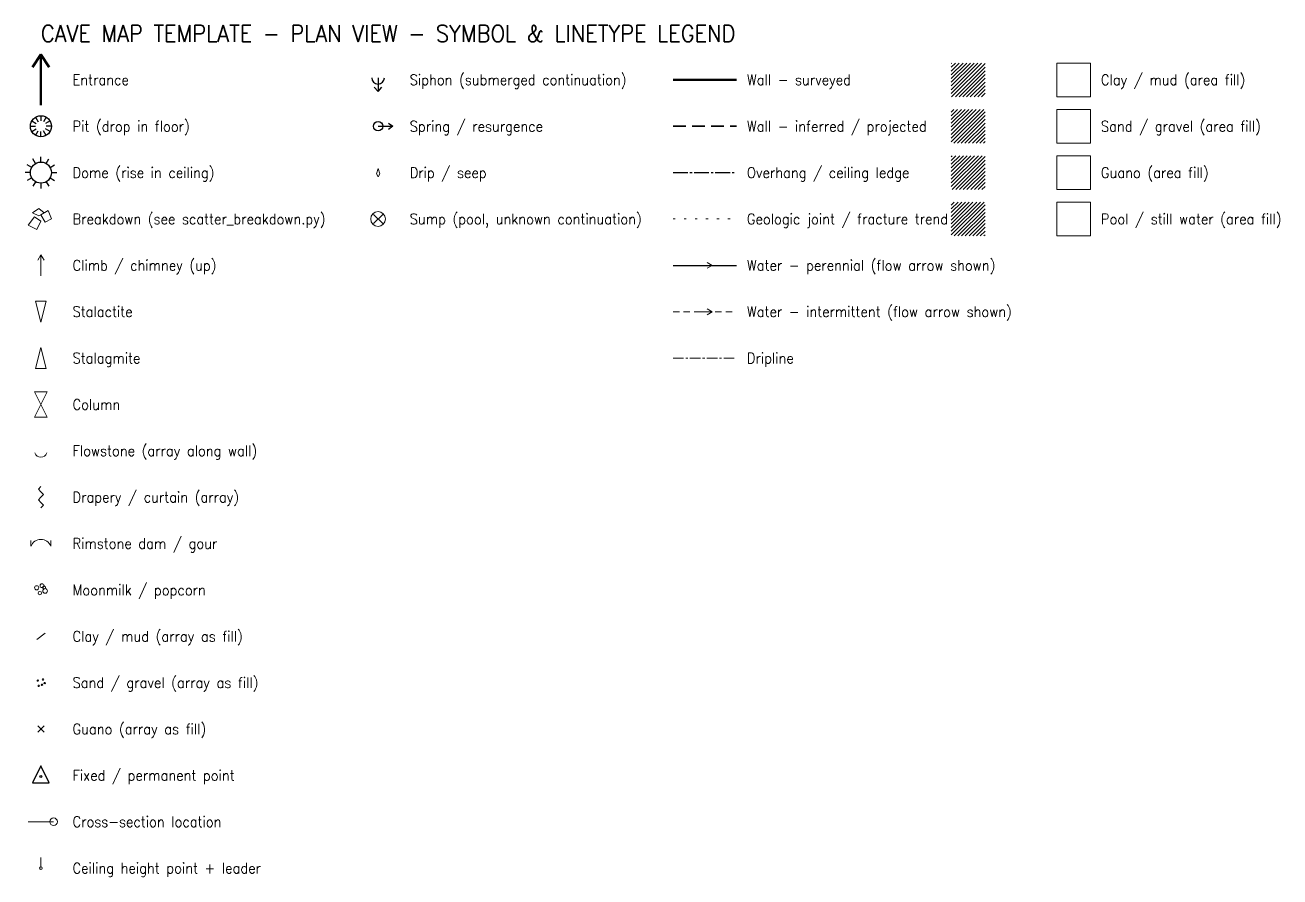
# Model space of a CAD drawing. Header units: feet. Extents: x -0.8 to 58.8, y -82.5 to 2.6.
# Drawn here: x -0.8 to 58.8, y -37.8 to 2.6 of the extents above; entities that cross this region are included whole.
import ezdxf
from ezdxf.enums import TextEntityAlignment as Align

# ---------------------------------------------------------------- set-up
doc = ezdxf.new("R2010")
doc.units = ezdxf.units.FT
for name, pattern in [('NSS_DRIPLINE', [0.8, 0.5, -0.1, 0.1, -0.1]), ('NSS_INFERRED', [0.9, 0.6, -0.3]), ('NSS_JOINT', [0.5, 0.08, -0.42]), ('NSS_OVERHANG', [1, 0.7, -0.1, 0.1, -0.1]), ('NSS_WATER_INTERMITTENT', [0.5, 0.3, -0.2])]:
    doc.linetypes.add(name, pattern=pattern)
doc.layers.get('0').update_dxf_attribs({"true_color": 0xffffff})
for name, color, linetype, lineweight, true_color in [('ANCHORS-BOLTS', 1, 'Continuous', 25, 0xff0000), ('BREAKDOWN', 8, 'Continuous', 18, 0x7f7f7f), ('CEILING-HEIGHT', 8, 'Continuous', 0, 0x7f7f7f), ('CROSS-SECTION-MARKERS', 3, 'Continuous', 18, 0x00ff00), ('DRIPLINE', 8, 'NSS_DRIPLINE', 18, 0x7f7f7f), ('ENTRANCE', 1, 'Continuous', 50, 0xff0000), ('FORMATIONS-DRAPERY', 6, 'Continuous', 13, 0xff00ff), ('FORMATIONS-DRIP', 6, 'Continuous', 18, 0xff00ff), ('FORMATIONS-FLOWSTONE', 6, 'Continuous', 13, 0xff00ff), ('FORMATIONS-MOONMILK-POPCORN', 6, 'Continuous', 9, 0xff00ff), ('FORMATIONS-RIMSTONE', 6, 'Continuous', 13, 0xff00ff), ('GEOLOGY-JOINTS-FRACTURES', 9, 'NSS_JOINT', 9, 0xbfbfbf), ('GUANO', 40, 'Continuous', 9, 0xffbf00), ('LEGEND', 7, 'Continuous', 18, 0xffffff), ('OVERHANG-LEDGE', 7, 'NSS_OVERHANG', 25, 0xffffff), ('PITS-DOMES', 7, 'Continuous', 25, 0xffffff), ('SEDIMENT-CLAY-MUD', 30, 'Continuous', 13, 0xff7f00), ('SEDIMENT-SAND-GRAVEL', 30, 'Continuous', 9, 0xff7f00), ('WALLS-INFERRED', 7, 'NSS_INFERRED', 35, 0xffffff), ('WALLS-SURVEYED', 7, 'Continuous', 50, 0xffffff), ('WATER-DRIP-SEEP', 5, 'Continuous', 13, 0x0000ff), ('WATER-FLOW-ARROWS', 5, 'Continuous', 18, 0x0000ff), ('WATER-INTERMITTENT', 5, 'NSS_WATER_INTERMITTENT', 18, 0x0000ff), ('WATER-PERENNIAL', 5, 'Continuous', 25, 0x0000ff), ('WATER-POOL-SUMP', 5, 'Continuous', 13, 0x0000ff), ('WATER-SIPHON', 5, 'Continuous', 25, 0x0000ff), ('WATER-SPRING-RESURGENCE', 5, 'Continuous', 25, 0x0000ff)]:
    doc.layers.add(name, color=color, linetype=linetype, lineweight=lineweight, true_color=true_color)
doc.styles.add('textstyle49', font='')
doc.styles.add('textstyle50', font='')
doc.styles.add('textstyle51', font='')
doc.styles.add('textstyle52', font='')
doc.styles.add('textstyle53', font='')
doc.styles.add('textstyle54', font='')
doc.styles.add('textstyle55', font='')
doc.styles.add('textstyle56', font='')
doc.styles.add('textstyle57', font='')
doc.styles.add('textstyle58', font='')
doc.styles.add('textstyle59', font='')
doc.styles.add('textstyle60', font='')
doc.styles.add('textstyle61', font='')
doc.styles.add('textstyle62', font='')
doc.styles.add('textstyle64', font='')
doc.styles.add('textstyle65', font='')
doc.styles.add('textstyle66', font='')
doc.styles.add('textstyle67', font='')
doc.styles.add('textstyle68', font='')
doc.styles.add('textstyle69', font='')
doc.styles.add('textstyle70', font='')
doc.styles.add('textstyle71', font='')
doc.styles.add('textstyle72', font='')
doc.styles.add('textstyle73', font='')
doc.styles.add('textstyle74', font='')
doc.styles.add('textstyle75', font='')
doc.styles.add('textstyle76', font='')
doc.styles.add('textstyle77', font='')
doc.styles.add('textstyle78', font='')
doc.styles.add('textstyle79', font='')
doc.styles.add('textstyle80', font='')
doc.styles.add('textstyle81', font='')
doc.styles.add('textstyle82', font='')
doc.styles.add('textstyle83', font='')
doc.styles.get('textstyle49').set_extended_font_data('Standard')
doc.styles.get('textstyle50').set_extended_font_data('Standard')
doc.styles.get('textstyle51').set_extended_font_data('Standard')
doc.styles.get('textstyle52').set_extended_font_data('Standard')
doc.styles.get('textstyle53').set_extended_font_data('Standard')
doc.styles.get('textstyle54').set_extended_font_data('Standard')
doc.styles.get('textstyle55').set_extended_font_data('Standard')
doc.styles.get('textstyle56').set_extended_font_data('Standard')
doc.styles.get('textstyle57').set_extended_font_data('Standard')
doc.styles.get('textstyle58').set_extended_font_data('Standard')
doc.styles.get('textstyle59').set_extended_font_data('Standard')
doc.styles.get('textstyle60').set_extended_font_data('Standard')
doc.styles.get('textstyle61').set_extended_font_data('Standard')
doc.styles.get('textstyle62').set_extended_font_data('Standard')
doc.styles.get('textstyle64').set_extended_font_data('Standard')
doc.styles.get('textstyle65').set_extended_font_data('Standard')
doc.styles.get('textstyle66').set_extended_font_data('Standard')
doc.styles.get('textstyle67').set_extended_font_data('Standard')
doc.styles.get('textstyle68').set_extended_font_data('Standard')
doc.styles.get('textstyle69').set_extended_font_data('Standard')
doc.styles.get('textstyle70').set_extended_font_data('Standard')
doc.styles.get('textstyle71').set_extended_font_data('Standard')
doc.styles.get('textstyle72').set_extended_font_data('Standard')
doc.styles.get('textstyle73').set_extended_font_data('Standard')
doc.styles.get('textstyle74').set_extended_font_data('Standard')
doc.styles.get('textstyle75').set_extended_font_data('Standard')
doc.styles.get('textstyle76').set_extended_font_data('Standard')
doc.styles.get('textstyle77').set_extended_font_data('Standard')
doc.styles.get('textstyle78').set_extended_font_data('Standard')
doc.styles.get('textstyle79').set_extended_font_data('Standard')
doc.styles.get('textstyle80').set_extended_font_data('Standard')
doc.styles.get('textstyle81').set_extended_font_data('Standard')
doc.styles.get('textstyle82').set_extended_font_data('Standard')
doc.styles.get('textstyle83').set_extended_font_data('Standard')
pattern_1 = [(45, (0, 0), (-0.08838835, 0.08838835), [])]

# ---------------------------------------------------------------- blocks, each defined once
blk = doc.blocks.new('SYM_ENTRANCE')
at = {"layer": 'ENTRANCE'}
for points in [[(-0.4, 0.6), (0, 1.2), (0.4, 0.6)], [(0, -1.2), (0, 1.2)]]:
    blk.add_lwpolyline(points, dxfattribs=at)
blk = doc.blocks.new('SYM_PIT')
at = {"layer": 'PITS-DOMES'}
for p, q in [((-0.5, 0), (-0.25, 0)), ((-0.433, 0.25), (-0.217, 0.125)), ((-0.25, 0.433), (-0.125, 0.217)), ((0, 0.5), (0, 0.25)), ((0.25, 0.433), (0.125, 0.217)), ((0.433, 0.25), (0.217, 0.125)), ((0.5, 0), (0.25, 0)), ((-0.433, -0.25), (-0.217, -0.125)), ((-0.25, -0.433), (-0.125, -0.217)), ((0, -0.5), (0, -0.25)), ((0.25, -0.433), (0.125, -0.217)), ((0.433, -0.25), (0.217, -0.125))]:
    blk.add_line(p, q, dxfattribs=at)
blk.add_circle((0, 0), 0.5, dxfattribs=at)
blk = doc.blocks.new('SYM_DOME')
at = {"layer": 'PITS-DOMES'}
for p, q in [((-0.25, 0.433), (-0.375, 0.65)), ((0, 0.5), (0, 0.75)), ((0.25, 0.433), (0.375, 0.65)), ((-0.5, 0), (-0.75, 0)), ((-0.433, 0.25), (-0.65, 0.375)), ((0.433, 0.25), (0.65, 0.375)), ((0.5, 0), (0.75, 0)), ((-0.433, -0.25), (-0.65, -0.375)), ((-0.25, -0.433), (-0.375, -0.65)), ((0, -0.5), (0, -0.75)), ((0.25, -0.433), (0.375, -0.65)), ((0.433, -0.25), (0.65, -0.375))]:
    blk.add_line(p, q, dxfattribs=at)
blk.add_circle((0, 0), 0.5, dxfattribs=at)
blk = doc.blocks.new('SYM_BREAKDOWN')
at = {"layer": 'BREAKDOWN'}
for points in [[(-0.6, -0.3), (-0.3, 0.1), (0, -0.1), (-0.2, -0.5)], [(-0.4, 0.3), (-0.1, 0.5), (0.15, 0.3), (-0.1, 0.15)], [(0, 0.2), (0.35, 0.4), (0.5, 0), (0.2, -0.15)]]:
    blk.add_lwpolyline(points, close=True, dxfattribs=at)
blk = doc.blocks.new('SYM_CLIMB_ARROW')
at = {"color": 0}
for points in [[(-0.15, 0.25), (0, 0.5), (0.15, 0.25)], [(0, -0.5), (0, 0.5)]]:
    blk.add_lwpolyline(points, dxfattribs=at)
blk = doc.blocks.new('SYM_STALACTITE')
at = {"layer": 'FORMATIONS-DRIP'}
blk.add_lwpolyline([(-0.25, 0.5), (0.25, 0.5), (0, -0.5)], close=True, dxfattribs=at)
blk = doc.blocks.new('SYM_STALAGMITE')
at = {"layer": 'FORMATIONS-DRIP'}
blk.add_lwpolyline([(-0.25, -0.5), (0.25, -0.5), (0, 0.5)], close=True, dxfattribs=at)
blk = doc.blocks.new('SYM_COLUMN')
at = {"layer": 'FORMATIONS-DRIP'}
blk.add_lwpolyline([(-0.3, 0.6), (0.3, 0.6), (0, 0), (0.3, -0.6), (-0.3, -0.6), (0, 0)], close=True, dxfattribs=at)
blk = doc.blocks.new('SYM_FLOWSTONE')
at = {"layer": 'FORMATIONS-FLOWSTONE'}
blk.add_arc((0, 0), 0.3, 200, 340, dxfattribs=at)
blk = doc.blocks.new('SYM_DRAPERY')
at = {"layer": 'FORMATIONS-DRAPERY'}
blk.add_lwpolyline([(0, -0.5), (0.12, -0.375), (0, -0.25), (-0.12, -0.125), (0, 0), (0.12, 0.125), (0, 0.25), (-0.12, 0.375), (0, 0.5)], dxfattribs=at)
blk = doc.blocks.new('SYM_RIMSTONE_DAM')
at = {"layer": 'FORMATIONS-RIMSTONE'}
for p, q in [((-0.47, -0.13), (-0.47, 0.15)), ((0.47, -0.13), (0.47, 0.15))]:
    blk.add_line(p, q, dxfattribs=at)
blk.add_arc((0, -0.3), 0.5, 20, 160, dxfattribs=at)
blk = doc.blocks.new('SYM_MOONMILK_POPCORN')
at = {"layer": 'FORMATIONS-MOONMILK-POPCORN'}
for centre, radius in [((-0.2, 0.1), 0.1), ((0.05, 0.2), 0.09), ((0.15, 0.12), 0.07), ((0.2, -0.05), 0.11), ((-0.05, -0.15), 0.08)]:
    blk.add_circle(centre, radius, dxfattribs=at)
blk = doc.blocks.new('SYM_CLAY_MUD_TICK')
at = {"layer": 'SEDIMENT-CLAY-MUD'}
blk.add_line((-0.2, -0.15), (0.2, 0.15), dxfattribs=at)
blk = doc.blocks.new('SYM_SAND_GRAVEL_DOT')
at = {"layer": 'SEDIMENT-SAND-GRAVEL'}
for centre in [(-0.15, 0.1), (0.1, 0.15), (0.18, -0.02), (-0.1, -0.15), (0.05, -0.1)]:
    blk.add_circle(centre, 0.035, dxfattribs=at)
blk = doc.blocks.new('SYM_GUANO')
at = {"layer": 'GUANO'}
for p, q in [((-0.15, -0.15), (0.15, 0.15)), ((-0.15, 0.15), (0.15, -0.15))]:
    blk.add_line(p, q, dxfattribs=at)
blk = doc.blocks.new('SYM_FIXED_POINT')
at = {"layer": 'ANCHORS-BOLTS'}
blk.add_lwpolyline([(-0.4, -0.35), (0.4, -0.35), (0, 0.45)], close=True, dxfattribs=at)
blk.add_circle((0, -0.05), 0.05, dxfattribs=at)
blk = doc.blocks.new('SYM_SECTION_MARKER')
at = {"layer": 'CROSS-SECTION-MARKERS'}
blk.add_line((-0.6, 0), (0.6, 0), dxfattribs=at)
blk.add_circle((0.6, 0), 0.18, dxfattribs=at)
blk = doc.blocks.new('SYM_CEILING_HEIGHT')
at = {"layer": 'CEILING-HEIGHT'}
blk.add_line((0, 0.06), (0, 0.5), dxfattribs=at)
blk.add_circle((0, 0), 0.06, dxfattribs=at)
blk = doc.blocks.new('SYM_SIPHON')
at = {"layer": 'WATER-SIPHON'}
for points in [[(0, 0.1), (0, -0.55)], [(-0.18, -0.35), (0, -0.55), (0.18, -0.35)]]:
    blk.add_lwpolyline(points, dxfattribs=at)
blk.add_arc((0, 0.1), 0.3, 180, 360, dxfattribs=at)
blk = doc.blocks.new('SYM_SPRING')
at = {"layer": 'WATER-SPRING-RESURGENCE'}
for points in [[(0, 0), (0.7, 0)], [(0.5, 0.15), (0.7, 0), (0.5, -0.15)]]:
    blk.add_lwpolyline(points, dxfattribs=at)
blk.add_arc((0, 0), 0.22, 0, 360, dxfattribs=at)
blk = doc.blocks.new('SYM_DRIP_SEEP')
at = {"layer": 'WATER-DRIP-SEEP'}
blk.add_lwpolyline([(0, 0.2), (-0.08, -0.05), (0, -0.2), (0.08, -0.05)], close=True, dxfattribs=at)
blk = doc.blocks.new('SYM_SUMP')
at = {"layer": 'WATER-POOL-SUMP'}
for p, q in [((-0.22, -0.22), (0.22, 0.22)), ((-0.22, 0.22), (0.22, -0.22))]:
    blk.add_line(p, q, dxfattribs=at)
blk.add_circle((0, 0), 0.35, dxfattribs=at)
blk = doc.blocks.new('SYM_FLOW_ARROW')
at = {"color": 0}
for points in [[(-0.35, 0), (0.35, 0)], [(0.12, 0.14), (0.35, 0), (0.12, -0.14)]]:
    blk.add_lwpolyline(points, dxfattribs=at)

msp = doc.modelspace()

# ---------------------------------------------------------------- hatches: boundary and pattern name
at = {"layer": 'GUANO', "true_color": 0xffbf00}
h = msp.add_hatch(dxfattribs=at)
h.set_pattern_fill('NSS_GUANO', color=40, style=0)
h.set_pattern_definition(pattern_1)
edge = h.paths.add_edge_path()
h.paths.add_polyline_path([(43.2, -5.2), (44.8, -5.2), (44.8, -3.6), (43.2, -3.6)])
at = {"layer": 'SEDIMENT-CLAY-MUD', "true_color": 0xff7f00}
h = msp.add_hatch(dxfattribs=at)
h.set_pattern_fill('NSS_CLAY_MUD', color=30, style=0)
h.set_pattern_definition(pattern_1)
edge = h.paths.add_edge_path()
h.paths.add_polyline_path([(43.2, -0.8), (44.8, -0.8), (44.8, 0.8), (43.2, 0.8)])
at = {"layer": 'SEDIMENT-SAND-GRAVEL', "true_color": 0xff7f00}
h = msp.add_hatch(dxfattribs=at)
h.set_pattern_fill('NSS_SAND_GRAVEL', color=30, style=0)
h.set_pattern_definition(pattern_1)
edge = h.paths.add_edge_path()
h.paths.add_polyline_path([(43.2, -3), (44.8, -3), (44.8, -1.4), (43.2, -1.4)])
at = {"layer": 'WATER-POOL-SUMP', "true_color": 0x0000ff}
h = msp.add_hatch(dxfattribs=at)
h.set_pattern_fill('NSS_WATER_FILL', color=5, style=0)
h.set_pattern_definition(pattern_1)
edge = h.paths.add_edge_path()
h.paths.add_polyline_path([(43.2, -7.4), (44.8, -7.4), (44.8, -5.8), (43.2, -5.8)])

# ---------------------------------------------------------------- linework, layer by layer
at = {"layer": 'DRIPLINE', "linetype": 'NSS_DRIPLINE'}
msp.add_line((30, -13.2), (33, -13.2), dxfattribs=at)
at = {"layer": 'GEOLOGY-JOINTS-FRACTURES', "linetype": 'NSS_JOINT'}
msp.add_line((30, -6.6), (33, -6.6), dxfattribs=at)
at = {"layer": 'LEGEND'}
for points in [[(48.2, -0.8), (49.8, -0.8), (49.8, 0.8), (48.2, 0.8)], [(48.2, -3), (49.8, -3), (49.8, -1.4), (48.2, -1.4)], [(48.2, -5.2), (49.8, -5.2), (49.8, -3.6), (48.2, -3.6)], [(48.2, -7.4), (49.8, -7.4), (49.8, -5.8), (48.2, -5.8)]]:
    msp.add_lwpolyline(points, close=True, dxfattribs=at)
at = {"layer": 'OVERHANG-LEDGE', "linetype": 'NSS_OVERHANG'}
msp.add_line((30, -4.4), (33, -4.4), dxfattribs=at)
at = {"layer": 'WALLS-INFERRED', "linetype": 'NSS_INFERRED'}
msp.add_line((30, -2.2), (33, -2.2), dxfattribs=at)
at = {"layer": 'WALLS-SURVEYED', "linetype": 'Continuous'}
msp.add_line((30, 0), (33, 0), dxfattribs=at)
at = {"layer": 'WATER-INTERMITTENT', "linetype": 'NSS_WATER_INTERMITTENT'}
msp.add_line((30, -11), (33, -11), dxfattribs=at)
at = {"layer": 'WATER-PERENNIAL', "linetype": 'Continuous'}
msp.add_line((30, -8.8), (33, -8.8), dxfattribs=at)

# ---------------------------------------------------------------- block references
at = {"layer": 'LEGEND'}
for name, p in [('SYM_ENTRANCE', (0, 0)), ('SYM_SIPHON', (16, 0)), ('SYM_PIT', (0, -2.2)), ('SYM_SPRING', (16, -2.2)), ('SYM_DOME', (0, -4.4)), ('SYM_DRIP_SEEP', (16, -4.4)), ('SYM_BREAKDOWN', (0, -6.6)), ('SYM_SUMP', (16, -6.6)), ('SYM_CLIMB_ARROW', (0, -8.8)), ('SYM_STALACTITE', (0, -11)), ('SYM_STALAGMITE', (0, -13.2)), ('SYM_COLUMN', (0, -15.4)), ('SYM_FLOWSTONE', (0, -17.6)), ('SYM_DRAPERY', (0, -19.8)), ('SYM_RIMSTONE_DAM', (0, -22)), ('SYM_MOONMILK_POPCORN', (0, -24.2)), ('SYM_CLAY_MUD_TICK', (0, -26.4)), ('SYM_SAND_GRAVEL_DOT', (0, -28.6)), ('SYM_GUANO', (0, -30.8)), ('SYM_FIXED_POINT', (0, -33)), ('SYM_SECTION_MARKER', (0, -35.2)), ('SYM_CEILING_HEIGHT', (0, -37.4))]:
    msp.add_blockref(name, p, dxfattribs=at)
at = {"layer": 'WATER-FLOW-ARROWS'}
for p in [(31.5, -8.8), (31.5, -11)]:
    msp.add_blockref('SYM_FLOW_ARROW', p, dxfattribs=at)

# ---------------------------------------------------------------- texts
at = {"layer": 'LEGEND'}
for s, height, style, p in [('CAVE MAP TEMPLATE - PLAN VIEW - SYMBOL & LINETYPE LEGEND', 0.8, 'textstyle83', (0, 2.2)), ('Entrance', 0.5, 'textstyle49', (1.5, 0)), ('Siphon (submerged continuation)', 0.5, 'textstyle64', (17.5, 0)), ('Wall - surveyed', 0.5, 'textstyle75', (33.5, 0)), ('Clay / mud (area fill)', 0.5, 'textstyle76', (50.3, 0)), ('Pit (drop in floor)', 0.5, 'textstyle50', (1.5, -2.2)), ('Spring / resurgence', 0.5, 'textstyle72', (17.5, -2.2)), ('Wall - inferred / projected', 0.5, 'textstyle69', (33.5, -2.2)), ('Sand / gravel (area fill)', 0.5, 'textstyle77', (50.3, -2.2)), ('Dome (rise in ceiling)', 0.5, 'textstyle51', (1.5, -4.4)), ('Drip / seep', 0.5, 'textstyle73', (17.5, -4.4)), ('Overhang / ceiling ledge', 0.5, 'textstyle70', (33.5, -4.4)), ('Guano (area fill)', 0.5, 'textstyle78', (50.3, -4.4)), ('Breakdown (see scatter_breakdown.py)', 0.5, 'textstyle52', (1.5, -6.6)), ('Sump (pool, unknown continuation)', 0.5, 'textstyle74', (17.5, -6.6)), ('Geologic joint / fracture trend', 0.5, 'textstyle71', (33.5, -6.6)), ('Pool / still water (area fill)', 0.5, 'textstyle82', (50.3, -6.6)), ('Climb / chimney (up)', 0.5, 'textstyle57', (1.5, -8.8)), ('Water - perennial (flow arrow shown)', 0.5, 'textstyle79', (33.5, -8.8)), ('Water - intermittent (flow arrow shown)', 0.5, 'textstyle80', (33.5, -11)), ('Stalactite', 0.5, 'textstyle58', (1.5, -11)), ('Stalagmite', 0.5, 'textstyle59', (1.5, -13.2)), ('Dripline', 0.5, 'textstyle81', (33.5, -13.2)), ('Column', 0.5, 'textstyle60', (1.5, -15.4)), ('Flowstone (array along wall)', 0.5, 'textstyle53', (1.5, -17.6)), ('Drapery / curtain (array)', 0.5, 'textstyle54', (1.5, -19.8)), ('Rimstone dam / gour', 0.5, 'textstyle55', (1.5, -22)), ('Moonmilk / popcorn', 0.5, 'textstyle56', (1.5, -24.2)), ('Clay / mud (array as fill)', 0.5, 'textstyle65', (1.5, -26.4)), ('Sand / gravel (array as fill)', 0.5, 'textstyle66', (1.5, -28.6)), ('Guano (array as fill)', 0.5, 'textstyle67', (1.5, -30.8)), ('Fixed / permanent point', 0.5, 'textstyle68', (1.5, -33)), ('Cross-section location', 0.5, 'textstyle61', (1.5, -35.2)), ('Ceiling height point + leader', 0.5, 'textstyle62', (1.5, -37.4))]:
    msp.add_text(s, height=height, dxfattribs=dict(at, style=style)).set_placement(p, align=Align.MIDDLE_LEFT)

doc.saveas('drawing.dxf')
